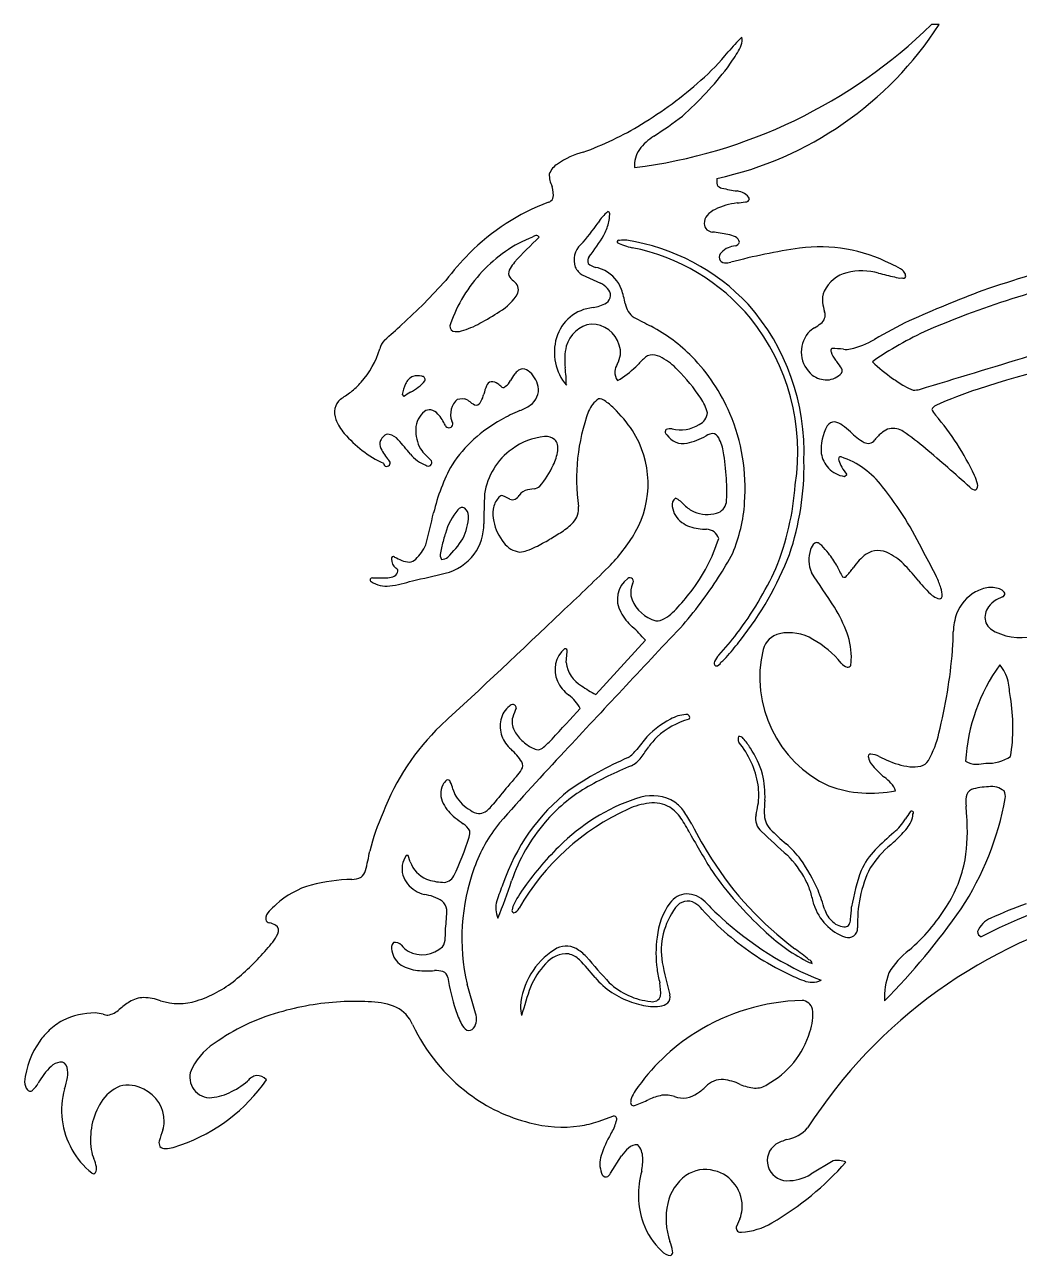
# Model space of a CAD drawing. Extents: x 0 to 20.4, y 0 to 8.2.
# Drawn here: x 0 to 6.67, y 0 to 8.25 of the extents above; entities that cross this region are included whole.
import ezdxf

# ---------------------------------------------------------------- set-up
doc = ezdxf.new("R2010")
doc.units = 0
doc.layers.add('WHITE', color=7, linetype='CONTINUOUS')

msp = doc.modelspace()

# ---------------------------------------------------------------- linework, layer by layer
at = {"layer": 'WHITE', "linetype": 'CONTINUOUS'}
for p, q in [((6.131048, 8.249087), (6.078971, 8.249087)), ((3.921968, 6.960243), (3.923827, 6.981676)), ((3.738563, 6.57136), (3.861022, 6.51605)), ((2.530194, 5.769543), (2.542052, 5.757111)), ((2.902285, 5.738984), (2.932275, 5.742626)), ((2.932275, 5.742626), (2.951458, 5.741194)), ((5.495626, 5.221178), (5.512341, 5.233596)), ((3.415529, 5.138049), (3.372266, 5.130646)), ((3.217779, 5.085915), (3.199834, 5.093148)), ((3.25245, 5.068561), (3.217779, 5.085915)), ((6.554626, 4.413396), (6.512177, 4.393588)), ((3.630483, 3.973848), (3.636473, 4.046599)), ((4.16182, 4.123811), (3.828634, 3.759388)), ((4.153643, 3.452954), (4.105097, 3.391459)), ((5.728801, 3.343756), (5.780371, 3.319751)), ((2.570402, 2.680857), (2.557131, 2.67915)), ((2.584865, 2.638196), (2.570402, 2.680857)), ((3.022431, 1.622324), (2.96632, 1.818525)), ((3.84533, 0.896634), (3.949639, 0.935091)), ((0.99654, 0.724042), (1.048285, 0.7407)), ((3.928718, 0.550994), (4.001886, 0.667654)), ((5.420547, 0.633297), (5.271694, 0.544361)), ((4.79541, 0.244683), (4.770981, 0.189023))]:
    msp.add_line(p, q, dxfattribs=at)
for centre, radius, start, end in [((3.660352, 10.726227), 3.462072, -82.877198, -45.684853), ((4.134945, 9.54111), 2.377762, -77.6958, -32.91388), ((6.487939, 6.516603), 2.353918, 135.52463, 138.845244), ((4.575956, 8.191478), 0.241815, -32.715447, -19.376894), ((4.704805, 8.146359), 0.105294, -19.478276, 10.619832), ((3.64473, 8.914045), 1.366172, -49.47117, -38.386366), ((3.192002, 9.063959), 1.877824, -36.007013, -32.291127), ((2.875487, 9.362276), 2.309905, -48.341657, -37.377534), ((2.753715, 9.86362), 2.667612, -58.823239, -48.178518), ((2.687869, 9.901543), 2.845892, -57.47811, -52.740371), ((3.043665, 9.357832), 2.084817, -70.362035, -58.445007), ((4.44346, 7.164417), 0.405952, 123.757144, 142.52463), ((3.887037, 6.862936), 0.550175, 105.03449, 124.794941), ((4.261833, 7.310076), 0.173264, 144.208597, 186.363062), ((3.642054, 7.201266), 0.132789, 121.291319, 159.563426), ((3.678854, 7.240358), 0.161396, 177.416747, 207.930283), ((4.801635, 7.19871), 0.161138, 173.137033, 188.158581), ((3.384735, 7.112967), 0.160131, -10.850712, 18.87154), ((4.680252, 7.196643), 0.043431, -151.382988, -97.067307), ((4.885102, 7.979188), 0.851981, -104.282992, -97.299385), ((4.745046, 6.961482), 0.175535, 62.822331, 79.559878), ((4.79432, 7.054995), 0.06985, 22.131997, 63.742473), ((4.042673, 5.654141), 1.501495, 110.738337, 135.038659), ((3.494855, 7.110681), 0.054763, -72.861482, -30.578146), ((4.835066, 6.573657), 0.483567, 96.911262, 115.310038), ((4.720111, 7.7319), 0.68056, -85.215336, -80.542129), ((4.834638, 7.085124), 0.024681, -96.270488, -8.888429), ((4.102811, 6.760997), 0.304493, 129.456609, 148.22592), ((3.905817, 6.978064), 0.018369, 11.341529, 79.045344), ((3.677466, 6.97909), 0.245227, -14.55117, -4.407826), ((4.637913, 6.917314), 0.081645, 139.528521, 181.367858), ((4.703999, 6.858342), 0.170207, 116.39467, 138.86626), ((2.900944, 7.54708), 1.131733, -43.048202, -33.566802), ((3.502266, 7.032989), 0.428426, -27.253661, -15.641456), ((4.609118, 6.913301), 0.052867, 177.762503, 227.917478), ((4.625693, 6.948571), 0.090863, -124.915402, -99.178331), ((3.964121, 2.196725), 4.706838, 80.826846, 82.098163), ((3.635112, 6.165662), 0.696637, 109.227479, 126.20298), ((5.553491, 4.584468), 3.072812, 133.208078, 137.59287), ((3.427937, 6.8088), 0.026627, 35.216691, 146.645992), ((3.822036, 6.672275), 0.138936, 132.601032, 200.252101), ((2.567268, 7.641328), 1.542325, -37.888193, -31.441916), ((3.983522, 6.792627), 0.011521, 60.633064, 203.704221), ((4.171638, 7.200924), 0.458234, -115.692843, -102.517303), ((4.018041, 6.625303), 0.179699, 83.52869, 99.244695), ((3.816893, 5.401614), 1.419614, 43.264903, 81.0276), ((4.680399, 6.660336), 0.186177, 62.786303, 79.452539), ((4.862068, 6.317896), 0.45997, 102.395467, 108.496774), ((4.759953, 6.799896), 0.032926, -84.11019, -15.920057), ((4.749337, 6.786623), 0.042491, 5.729062, 67.585005), ((4.399027, 5.325348), 1.986073, 135.591459, 142.478962), ((3.779594, 5.923644), 0.977623, 124.657873, 136.762071), ((3.819572, 6.666341), 0.044771, 141.597373, 204.606488), ((3.813873, 5.416392), 1.361937, 39.270664, 79.06085), ((4.702072, 6.688831), 0.045065, 132.38101, 192.611491), ((4.774848, 6.625653), 0.141232, 114.561751, 136.918263), ((5.714609, 3.032553), 3.753566, 97.960865, 105.126281), ((5.335129, 5.727146), 1.032388, 62.751022, 97.814864), ((3.297686, 6.582342), 0.053038, 142.733211, 196.634955), ((3.486049, 6.486804), 0.263552, 139.8456, 151.029282), ((3.799255, 6.672425), 0.117889, -155.843929, -120.985845), ((3.85708, 6.736041), 0.11799, -131.519993, -104.047227), ((3.781316, 6.385766), 0.240477, 63.258054, 78.698804), ((3.785883, 6.39449), 0.230631, 20.374371, 63.296054), ((4.695147, 6.6908), 0.038889, -162.323278, -95.812975), ((4.699324, 6.807677), 0.155777, -92.986362, -76.713086), ((5.534869, 6.023891), 0.678405, 60.213295, 66.275662), ((5.822937, 6.532054), 0.094307, 38.340251, 58.735111), ((10.297622, -4.989461), 12.093927, 105.511433, 108.686948), ((-0.110038, 9.162595), 3.938514, -47.926129, -41.848346), ((3.795844, 5.911315), 0.997908, 136.885507, 160.598343), ((3.349343, 6.623034), 0.116718, -151.398308, -127.81138), ((3.240227, 6.471432), 0.07027, -18.957555, 57.689668), ((5.565242, 6.367367), 0.22535, 103.69009, 154.955971), ((5.613685, 6.161955), 0.436393, 75.190643, 103.486828), ((8.440474, 17.429346), 11.180219, -104.055493, -103.493013), ((5.866501, 6.640788), 0.090014, -112.654812, -81.429437), ((5.889877, 6.566792), 0.018017, -123.565703, -20.583876), ((5.858123, 6.56122), 0.048627, -0.898445, 37.104003), ((8.53033, 0.427498), 6.281491, 101.511766, 113.215105), ((3.024343, 6.610394), 0.325413, -60.646045, -29.81395), ((3.806157, 6.39714), 0.130957, 39.482942, 65.231386), ((3.866542, 6.434726), 0.061176, -55.768158, 48.308769), ((2.833268, 6.124304), 1.220233, 12.05669, 16.691853), ((5.488031, 6.403963), 0.139907, 155.148777, 187.087622), ((9.577909, -1.870475), 8.914427, 110.728323, 114.150483), ((3.837788, 6.069847), 0.283937, 95.525383, 163.618845), ((3.766346, 6.623573), 0.274672, -80.760325, -60.654352), ((4.164487, 6.401641), 0.139718, -170.751375, -124.479247), ((3.73227, 5.384133), 1.493903, -2.369509, 41.528442), ((5.71234, 6.43325), 0.366118, -172.695417, -162.629089), ((2.444401, 7.411201), 1.31256, -62.409473, -55.7106), ((8.6576, 15.037407), 9.873401, -117.586257, -116.837888), ((3.755133, 5.383383), 1.428353, -8.788542, 38.804258), ((5.299203, 6.301616), 0.067516, -54.982401, 19.311076), ((-1.756393, 10.891824), 6.325609, -48.771823, -47.352556), ((2.88889, 6.228098), 0.037309, 156.77817, 241.395885), ((2.897252, 6.291623), 0.099788, -105.236052, -71.69085), ((2.814998, 6.647853), 0.465055, -75.860937, -59.316648), ((3.827016, 6.041859), 0.202435, 97.951044, 165.311951), ((3.797941, 6.045863), 0.196488, 16.299571, 89.68718), ((3.659591, 5.217741), 1.145308, 44.634412, 61.841347), ((5.40608, 6.03727), 0.211264, 121.632256, 137.050852), ((4.972806, 6.734515), 0.609638, -58.064887, -53.205677), ((6.97832, 4.147259), 2.251489, 114.231169, 125.116009), ((7.094356, 3.808807), 2.716729, 115.361414, 120.915926), ((2.488083, 6.055944), 0.108893, 133.912346, 169.879033), ((3.897598, 6.053537), 0.345921, 163.820925, 219.778564), ((5.406214, 6.055167), 0.199606, 140.840095, 230.967721), ((5.434762, 6.573439), 0.507787, -78.403962, -58.701504), ((1.819492, 6.242953), 0.585954, -41.784231, -16.648286), ((4.046238, 5.999792), 0.42542, 167.318132, 186.769488), ((3.844817, 6.051876), 0.14999, -31.517072, 19.121714), ((4.211394, 5.955921), 0.08094, 90.796844, 140.398039), ((4.198153, 5.895488), 0.141883, 57.754177, 85.101558), ((3.584562, 5.153582), 1.243795, 23.184293, 44.309277), ((5.420313, 6.064243), 0.016768, 123.647791, 212.770745), ((5.618095, 6.133705), 0.225969, -159.661751, -144.102035), ((5.402629, 5.328416), 0.749833, 83.332228, 89.358659), ((5.505641, 6.201129), 0.128942, -97.104452, -76.001171), ((-22.711584, 101.446309), 99.858377, -73.290317, -72.849117), ((9.270987, -3.042288), 9.304445, 101.47361, 108.026278), ((3.349687, 5.877948), 0.06615, 109.23219, 129.873024), ((3.340322, 5.887711), 0.054141, 50.305231, 103.267121), ((2.707888, 5.828533), 0.923869, 0.227975, 7.532746), ((4.092964, 5.905443), 0.138185, 150.509916, 171.451135), ((3.688288, 6.372274), 0.583624, -60.56894, -45.432495), ((5.582983, 4.518016), 2.067566, 133.911471, 135.914489), ((4.084386, 5.661444), 0.401554, 43.091467, 61.846226), ((5.002949, 5.626787), 0.571752, 35.108663, 40.909721), ((5.443897, 5.930392), 0.036792, -27.075992, 43.287274), ((6.544367, 6.907906), 1.259407, -133.14115, -125.161974), ((2.640376, 5.806066), 0.093197, 113.566922, 158.344419), ((2.445058, 6.065661), 0.313934, -63.193345, -40.526952), ((2.633521, 5.791534), 0.104478, 73.778589, 106.920007), ((2.663738, 5.870191), 0.021687, -23.14904, 92.725174), ((3.167602, 5.907607), 0.100445, -55.606961, -25.688255), ((3.508666, 5.735635), 0.281547, 142.232011, 152.86004), ((3.431534, 5.780089), 0.193726, 129.896274, 138.651047), ((3.277533, 5.792141), 0.168263, 10.486046, 54.64303), ((4.061835, 5.92405), 0.105539, 178.949628, 214.700337), ((3.558292, 5.111959), 1.161884, 33.004462, 45.156154), ((5.379028, 6.034145), 0.166341, -126.317357, -89.241335), ((5.373237, 6.006726), 0.139138, -86.706521, -41.988215), ((6.451596, 6.759419), 1.084632, -125.672764, -120.782605), ((1.508877, 6.693462), 1.131837, -57.51014, -53.2428), ((1.859455, 6.205399), 0.531134, -52.035204, -41.636005), ((2.970844, 5.662498), 0.453466, 156.893324, 166.345897), ((3.399223, 4.458525), 1.555978, 121.482328, 123.42803), ((3.460394, 5.680175), 0.392919, 158.025653, 166.352804), ((3.138509, 5.81198), 0.045134, 103.37224, 160.289633), ((3.128766, 5.782039), 0.073854, 53.911012, 90.539415), ((3.087076, 5.716132), 0.151757, 42.872535, 55.849007), ((3.20753, 5.840528), 0.023074, -113.594953, -43.237541), ((3.323072, 5.801325), 0.121815, -56.627832, 10.136714), ((6.052856, 6.081505), 0.29819, -121.624344, -108.764772), ((5.960789, 5.942512), 0.1434, -91.540918, -74.157562), ((7.046001, 3.699971), 2.204798, 107.263318, 115.162329), ((2.198601, 5.649704), 0.120903, 132.549225, 202.632273), ((2.98987, 5.637378), 0.134145, 130.761541, 200.048561), ((2.901259, 5.614732), 0.136061, 50.683561, 68.349418), ((3.060455, 5.803938), 0.111236, -131.007118, -107.043511), ((3.013205, 5.746864), 0.051407, -73.445612, -26.246249), ((2.908892, 5.811721), 0.174065, -30.212546, -12.893129), ((3.21315, 5.9462), 0.30351, -69.59537, -54.342003), ((3.96158, 5.580169), 0.197044, 125.416093, 156.8426), ((3.854909, 5.690561), 0.050752, 49.39428, 98.518761), ((3.634574, 5.360573), 0.447215, 45.173319, 55.490425), ((4.303316, 5.580167), 0.282359, 13.844423, 35.676929), ((6.123064, 5.651843), 0.046052, 108.364183, 156.248946), ((2.7732, 5.536621), 0.15108, 127.903064, 178.841832), ((2.714005, 5.614102), 0.053586, 79.258047, 128.855592), ((2.699429, 5.572569), 0.097331, 43.007849, 75.381996), ((2.557289, 5.44427), 0.288802, 24.195345, 42.386173), ((3.758123, 4.622885), 1.127859, 112.915342, 119.941686), ((5.022919, 5.20451), 1.32256, 159.962843, 188.021888), ((3.290015, 5.000782), 0.94534, 33.876328, 45.734807), ((4.483696, 5.654225), 0.094, -65.322237, -3.961158), ((3.542193, 5.14037), 1.287952, -4.222962, 22.98254), ((6.225493, 5.736827), 0.159114, -155.320824, -138.413692), ((4.762484, 4.47498), 1.772911, 25.127743, 40.705251), ((2.339595, 5.690017), 0.267097, -161.027233, -137.281013), ((2.871765, 5.529357), 0.249828, 177.633049, 209.346186), ((2.844692, 5.573406), 0.02628, -155.804585, 43.185216), ((3.635226, 4.787382), 0.924299, 118.429556, 146.41233), ((3.523932, 5.171858), 0.655878, -29.744536, 32.85867), ((4.318158, 5.519648), 0.023396, 140.519543, 239.078577), ((4.330088, 5.458629), 0.081604, 82.490127, 111.560332), ((4.39738, 5.768672), 0.236032, -103.881252, -57.861128), ((5.657432, 5.40295), 0.318038, 150.483559, 185.133664), ((5.427849, 5.53035), 0.05553, 85.292733, 148.16747), ((5.406694, 5.460537), 0.127769, 53.018098, 78.390672), ((5.120841, 5.068805), 0.612697, 47.293647, 53.701205), ((5.832821, 5.411687), 0.133533, 105.03741, 127.973041), ((5.820522, 5.41498), 0.127639, 56.697782, 100.082919), ((2.749096, 6.030008), 0.799095, -139.2904, -115.480727), ((2.448331, 5.437238), 0.066898, 159.314891, 206.138041), ((2.466541, 5.426812), 0.08768, 132.597602, 157.143858), ((2.437868, 5.458097), 0.045243, 82.675049, 132.683942), ((2.415966, 5.38786), 0.11839, 41.109081, 76.483695), ((-0.823723, 2.554741), 4.422126, 39.549259, 41.16818), ((3.528529, 5.049359), 0.440728, 95.586644, 126.273989), ((3.492052, 5.386216), 0.101981, 51.687506, 93.61401), ((3.511838, 5.420845), 0.062826, 12.715309, 46.259206), ((4.411868, 5.565168), 0.124424, -148.186838, -76.396687), ((4.326586, 5.940296), 0.509115, -76.997645, -61.673854), ((4.614736, 5.430794), 0.077028, 83.133716, 127.208505), ((4.594071, 5.445528), 0.068588, 17.689962, 64.179468), ((4.380953, 5.332839), 0.308824, 6.187272, 25.618986), ((5.857466, 5.844184), 0.45695, -134.638574, -120.207602), ((5.654476, 5.496512), 0.05436, -119.680825, -34.903539), ((5.944485, 5.271309), 0.312903, 128.275449, 141.660992), ((4.932353, 4.124708), 1.694024, 49.219179, 55.551508), ((2.701409, 5.56435), 0.350102, -153.432668, -137.886569), ((2.778346, 5.528001), 0.248548, -140.674962, -110.894424), ((2.83558, 5.51829), 0.213016, -148.478124, -133.125191), ((1.891487, 4.511496), 1.167182, 44.192995, 46.834638), ((3.531335, 5.037009), 0.452374, 125.635039, 171.596295), ((3.230432, 5.449606), 0.348782, -26.009554, -9.287738), ((3.455505, 5.409647), 0.120251, -7.805741, 12.012071), ((3.267139, 5.138671), 1.43893, 1.797783, 9.094929), ((5.521071, 5.404318), 0.18285, -170.612165, -135.94113), ((1.202171, -0.448881), 7.595384, 47.468352, 50.447152), ((2.428138, 5.311059), 0.022947, -173.948524, 53.780325), ((2.705789, 5.314724), 0.024839, -130.364076, 24.722207), ((3.97975, 4.686224), 1.271716, 151.208341, 166.795836), ((2.994783, 5.548979), 0.604304, -40.602499, -24.679358), ((3.382295, 5.290843), 1.84287, -18.754616, 0.980212), ((5.470998, 5.336896), 0.015254, 75.532597, 214.987982), ((5.621438, 5.369847), 0.168189, -165.645359, -148.719589), ((5.284966, 4.796315), 0.586904, 37.289836, 71.127379), ((6.158044, 5.727565), 0.812981, -146.809435, -142.583664), ((5.517112, 5.3901), 0.170282, -138.453499, -97.248672), ((6.125387, 5.112433), 0.268308, 12.444564, 25.472334), ((3.383351, 5.052617), 0.078812, 98.085456, 148.436278), ((3.403605, 5.213665), 0.07655, -81.038735, -49.22721), ((4.032777, 5.118626), 0.675735, -6.099015, 5.535854), ((3.269383, 5.308212), 1.902719, -21.712818, -4.312112), ((3.852821, 3.656405), 2.417222, 25.820775, 38.219741), ((6.380254, 5.192225), 0.061985, -134.729912, -93.215175), ((6.357088, 5.156941), 0.033097, -53.494245, 23.714413), ((6.413041, 4.922684), 3.334109, 176.897703, 180.329744), ((3.281572, 4.982096), 0.141077, 139.027094, 171.714217), ((3.207184, 5.057506), 0.036392, 101.652821, 151.983648), ((3.269808, 5.106055), 0.041317, -114.84197, -63.799062), ((3.260734, 5.128239), 0.065249, -65.250765, -31.784066), ((4.392295, 5.031516), 0.052232, 122.344769, 194.330088), ((4.226805, 4.83913), 0.273601, 43.687673, 59.819754), ((4.610715, 5.065033), 0.095719, -72.701488, -10.962064), ((3.796229, 5.109782), 1.032421, -22.959222, -3.568184), ((-5.064702, 6.781826), 8.012344, -14.604674, -13.020032), ((3.215087, 4.732742), 0.407678, 139.51979, 164.873755), ((2.933735, 4.977828), 0.034772, 60.341684, 145.74445), ((2.648097, 4.958102), 0.327551, -28.129596, -0.220892), ((2.908241, 4.955881), 0.067411, 0.81444, 50.6969), ((3.373918, 4.969007), 0.234346, 171.801176, 192.173389), ((3.583211, 5.004134), 0.131047, -44.363016, 6.92967), ((4.496105, 5.040191), 0.15592, -172.036067, -125.314031), ((4.575513, 5.175968), 0.211236, -135.577002, -114.602888), ((4.579054, 5.210344), 0.244217, -111.999675, -75.748001), ((2.737708, 4.900889), 0.341289, -36.047872, 0.437654), ((3.476836, 4.988875), 0.339147, -168.211994, -141.176198), ((3.389086, 5.183638), 0.395411, -57.419537, -43.290556), ((4.537507, 5.093806), 0.22362, -126.029239, -95.488014), ((4.5797, 5.28078), 0.414475, -98.82388, -91.099956), ((3.838678, 4.49652), 1.073293, 161.384951, 166.203277), ((2.425596, 5.116961), 0.599701, -46.746829, -31.4939), ((2.915885, 5.783903), 1.154366, -63.783383, -58.531226), ((2.525506, 6.514643), 1.982017, -59.933599, -57.102722), ((3.116814, 5.410941), 1.127988, -45.037962, -30.028882), ((3.57087, 5.143959), 1.134032, -37.860509, -17.355536), ((4.569162, 4.777816), 0.088603, 18.327238, 88.330447), ((2.426657, 4.8755), 0.285803, -46.843992, -23.501986), ((2.836799, 4.693433), 0.050562, 163.166512, 214.361301), ((3.198224, 4.657636), 0.412912, 166.721323, 172.983515), ((3.338011, 4.868808), 0.155853, -143.56952, -97.194205), ((3.312132, 4.876111), 0.162055, -87.750463, -69.851633), ((3.193598, 5.220223), 0.525988, -70.6414, -63.797549), ((2.882251, 5.689515), 2.107606, -32.849248, -27.784524), ((5.471476, 4.660978), 0.214366, 161.100141, 203.243263), ((5.355894, 4.704601), 0.090966, 130.792505, 163.514704), ((5.309044, 4.753568), 0.023544, 64.623658, 122.297424), ((5.281547, 4.695999), 0.087343, 44.658037, 64.510837), ((4.891056, 4.317924), 0.630868, 37.902612, 44.155272), ((5.095337, 4.448005), 0.390438, 26.643183, 41.258149), ((5.721359, 4.579847), 0.144069, 58.883437, 123.913441), ((5.622193, 4.357258), 0.387053, 43.247878, 63.348414), ((1.552056, 2.260062), 5.102835, 26.624997, 28.683118), ((2.47125, 4.671098), 0.012723, 45.300233, 198.365933), ((2.539683, 4.668598), 0.080522, -178.926344, -129.511727), ((2.938969, 5.611695), 1.038394, -116.21924, -113.324821), ((2.583394, 4.792386), 0.145271, -112.490359, -91.461558), ((2.571181, 4.720695), 0.074023, -83.400265, -46.491616), ((2.799332, 4.717198), 0.052476, -94.667997, -44.86563), ((2.741159, 4.901731), 0.339005, -76.592785, -36.50612), ((3.05441, 5.502063), 2.223269, -38.313831, -21.192896), ((6.114919, 4.931861), 0.738274, -155.276853, -148.695705), ((5.872264, 4.395744), 0.381713, 127.294922, 145.6256), ((4.492072, 3.297899), 1.936056, 39.10989, 43.168685), ((2.33111, 4.527235), 0.01436, 88.00085, 234.125993), ((2.394255, 6.336254), 1.79576, -91.999135, -89.076842), ((2.412887, 4.729605), 0.189159, -86.878515, -73.033167), ((2.454636, 4.597513), 0.050652, -74.600009, -23.952743), ((2.480851, 4.585867), 0.021966, -23.952199, 69.754602), ((0.371586, 14.793753), 10.510877, -77.760506, -76.53104), ((-5.894527, 14.534607), 13.951605, -47.114208, -45.329253), ((4.058086, 4.517353), 0.024045, -43.478021, 129.230937), ((2.370988, 6.003833), 2.707646, -41.581889, -32.568531), ((2.867947, 5.60724), 2.3898, -37.042562, -24.814289), ((-9.926801, -5.694964), 18.346127, 33.175652, 34.04643), ((5.495175, 4.564104), 0.019313, -124.908713, -24.208066), ((4.992702, 5.02113), 0.697614, -41.795916, -35.982167), ((5.606049, 4.301455), 0.563942, 17.798175, 25.799201), ((2.424645, 4.676139), 0.190176, -122.417358, -83.081222), ((2.347317, 5.284732), 0.803659, -82.835084, -71.683794), ((4.148474, 4.396508), 0.174935, 127.12994, 209.334648), ((4.231919, 4.438526), 0.168331, 158.284489, 186.17222), ((6.553197, 4.957682), 0.710361, -141.881421, -131.265358), ((6.006988, 4.427722), 0.143616, -4.369378, 18.727478), ((6.491284, 4.2416), 0.235837, 97.156091, 119.675968), ((6.48049, 4.324743), 0.151997, 64.667306, 97.023194), ((6.527698, 4.416393), 0.049084, 26.394222, 68.702264), ((4.287426, 4.477536), 0.230063, -165.627208, -111.20425), ((3.403457, 5.251564), 1.332367, -43.641954, -37.09532), ((6.16685, 4.526567), 0.131633, -128.625815, -109.624806), ((6.132285, 4.417688), 0.017925, -122.55533, -2.90221), ((6.507684, 4.202762), 0.277745, 118.648694, 159.336261), ((6.608295, 4.242879), 0.178751, 122.528596, 144.527438), ((6.546738, 4.437068), 0.024953, -71.571272, 2.629115), ((-36.380147, 46.061682), 57.805246, -47.343098, -46.240186), ((4.29583, 4.471437), 0.340174, -151.822558, -130.685804), ((4.154046, 4.514986), 0.281243, -67.716605, -40.580929), ((4.634348, 3.84865), 0.936365, 20.151782, 31.951501), ((6.62691, 4.168903), 0.401383, 160.819843, 178.637198), ((6.551977, 4.276031), 0.113789, 141.664569, 192.76161), ((2.799954, 2.878885), 1.845134, 42.431449, 46.328241), ((4.24375, 4.33574), 0.082746, -118.54158, -78.186802), ((6.525364, 4.271912), 0.086944, -166.011627, -133.126216), ((6.579832, 4.329648), 0.166317, -133.224283, -115.925128), ((112.508472, -97.782669), 148.62734, 136.669213, 137.10707), ((2.97041, 5.570551), 2.286144, -42.574232, -37.855602), ((5.092424, 4.023277), 0.146868, 102.03551, 165.294564), ((5.124316, 3.86552), 0.307812, 58.735438, 101.718293), ((4.958505, 3.542968), 0.67007, 39.592132, 60.930905), ((5.088415, 4.011445), 0.454025, -2.859724, 20.606168), ((4.227304, 4.198604), 1.998438, -4.186954, -0.577855), ((6.674111, 4.513384), 0.372808, -116.610995, -70.470295), ((3.742586, 3.92463), 0.187144, 130.908027, 204.181979), ((3.624021, 4.052758), 0.013892, -26.317103, 106.67218), ((2.817027, 5.652479), 2.502949, -40.69659, -37.646544), ((5.732784, 3.874568), 0.80422, 166.628183, 244.870537), ((2.733704, 4.342912), 3.498762, -13.942271, -4.758052), ((3.834585, 3.996457), 0.205351, -173.678943, -119.397031), ((4.644896, 3.97003), 0.022509, 154.551002, 237.667721), ((4.785292, 3.904721), 0.177351, 137.790662, 154.98949), ((4.634205, 3.986377), 0.035391, -92.181088, -18.730619), ((4.432357, 4.265486), 0.37386, -50.982916, -40.957183), ((5.53373, 4.012654), 0.07269, -144.084357, -105.382658), ((5.29745, 3.993142), 0.244463, -9.196463, -1.019276), ((5.519146, 3.964102), 0.022039, -102.307313, -27.071463), ((7.523582, 3.244437), 1.217361, 144.117842, 176.808837), ((6.342881, 3.787291), 0.25866, 13.757123, 41.285243), ((3.800249, 3.958916), 0.253907, -154.090015, -127.052812), ((4.198149, 4.468423), 0.799545, -125.505663, -117.526378), ((2.165473, 3.197546), 4.476277, 6.943478, 8.365688), ((3.481967, 3.534584), 0.27653, 28.451333, 53.292583), ((5.384868, 3.537242), 1.240517, -8.987491, 9.345374), ((3.331917, 3.565726), 0.140703, 125.528976, 170.077503), ((3.271342, 3.667903), 0.024516, -1.870213, 149.804975), ((3.996328, 3.347888), 0.769788, 155.500922, 160.219665), ((-84.582817, 84.608734), 119.791324, -42.641833, -42.50815), ((3.918262, 2.382763), 1.624248, 134.043727, 158.886953), ((3.396856, 3.544277), 0.208603, 167.346818, 197.741424), ((3.372751, 3.578298), 0.10519, 163.373572, 189.276458), ((3.43735, 3.591514), 0.171095, -169.842809, -140.968566), ((4.569244, 3.112039), 0.537539, 116.450335, 140.63811), ((4.583369, 3.107953), 0.502362, 104.9025, 133.119795), ((4.449073, 3.389778), 0.235897, 93.750973, 120.368536), ((4.438575, 3.605846), 0.019944, -38.54359, 104.324516), ((3.418896, 3.571465), 0.238652, -157.649116, -131.20582), ((3.545887, 3.672966), 0.306743, -141.917276, -125.340689), ((4.579794, 3.132575), 0.482156, 134.809872, 145.189661), ((4.825573, 3.459591), 0.042923, 155.055261, 208.593985), ((4.793833, 3.452168), 0.026516, 27.375254, 105.708823), ((5.431003, 3.659953), 0.716489, -28.62418, -12.907441), ((2.971893, 3.077514), 0.427581, 32.488511, 47.332922), ((3.477774, 3.561783), 0.176865, -128.176663, -101.422583), ((3.431249, 3.457697), 0.070224, -80.576289, -46.843156), ((3.058868, 3.904564), 0.651801, -49.834124, -42.943529), ((3.872543, 3.581854), 0.300552, -54.760687, -39.307635), ((2.184409, 4.802985), 2.438142, -36.942619, -34.905517), ((4.32281, 3.056347), 0.602291, 9.405028, 39.45029), ((4.485653, 3.165404), 0.446561, 31.643755, 42.025604), ((4.267267, 3.012197), 0.713033, 17.465717, 32.917968), ((18.829936, -10.945775), 20.892569, 136.71923, 138.499059), ((3.289233, 3.282297), 0.049961, -31.538505, 29.871376), ((4.958254, 1.224074), 2.300893, 113.359291, 124.623958), ((3.982765, 3.44556), 0.185039, -62.462387, -35.683318), ((5.670795, 3.344163), 0.016411, 82.166009, 210.002676), ((5.787449, 3.369569), 0.135114, -165.595227, -145.811331), ((5.642095, 3.155255), 0.207486, 65.298665, 81.424998), ((6.004535, 3.802895), 0.532614, -114.889854, -97.577924), ((5.984246, 3.367763), 0.091288, -75.45102, -34.004086), ((6.379041, 3.429114), 0.136745, -121.246263, -88.976546), ((6.450851, 3.598927), 0.301075, -91.302185, -58.05428), ((3.084789, 3.40509), 0.288445, -42.70022, -31.08487), ((4.925113, 1.128948), 2.31679, 111.704605, 120.218432), ((4.319529, 3.082685), 0.644091, -2.740568, 12.87489), ((6.043703, 3.57543), 0.463509, -142.559511, -127.06562), ((5.958859, 3.47089), 0.197491, -97.144452, -75.837857), ((6.368804, 3.79113), 0.498901, -88.543678, -81.330119), ((2.91815, 3.092683), 0.12889, 152.062179, 209.720012), ((2.89227, 3.111474), 0.097326, 131.026323, 154.698096), ((2.83644, 3.169503), 0.017375, 15.335715, 117.62127), ((2.657178, 3.073067), 0.220523, 13.804813, 27.267363), ((9.966471, -2.460923), 8.756038, 140.207923, 141.203629), ((5.926704, 0.849535), 3.533536, 138.097125, 139.530102), ((4.463993, 3.087586), 0.457966, -8.852606, 8.435634), ((5.672983, 3.933787), 0.836206, -109.6885, -78.51945), ((5.441061, 2.819803), 0.503314, 43.211089, 50.037463), ((5.702607, 3.063205), 0.146044, 20.483534, 43.869127), ((6.461334, 2.777965), 0.362176, 89.825278, 108.424884), ((6.48297, 3.008713), 0.133021, 51.473292, 98.879039), ((3.054812, 3.170425), 0.188857, -166.297036, -150.826055), ((3.150257, 3.249747), 0.311691, -146.643387, -121.242195), ((4.483588, 2.05835), 1.347254, 128.174045, 161.370886), ((4.321772, 2.191515), 1.095033, 120.921311, 139.475668), ((4.518592, 1.810543), 1.31937, 107.104667, 133.4065), ((4.205308, 2.784579), 0.296556, 58.894748, 104.602764), ((4.647783, 3.402103), 1.955119, -33.49715, -9.984785), ((6.484261, 3.038652), 0.174624, 168.483159, 189.072468), ((6.377419, 3.064291), 0.064924, 118.074834, 171.830719), ((6.507948, 3.078687), 0.067172, -13.40749, 30.498485), ((3.06805, 3.165338), 0.295305, -152.456838, -128.201053), ((3.064819, 3.092494), 0.133201, -124.906215, -99.248285), ((3.043547, 3.045773), 0.084749, -90.09136, -59.224663), ((3.032352, 3.071763), 0.112867, -61.093033, -44.926088), ((2.795991, 3.307843), 0.446933, -44.955862, -39.22599), ((4.718182, 1.518288), 1.61933, 114.510173, 150.059477), ((4.253595, 2.524885), 0.51073, 97.527852, 113.934617), ((4.21555, 2.816757), 0.21639, 59.636178, 97.665672), ((4.177253, 2.777771), 0.269717, 34.612121, 56.80187), ((4.198072, 2.821645), 0.269751, 35.26806, 53.503592), ((3.698755, 2.468359), 0.881412, 28.517283, 35.276954), ((3.973279, 3.181891), 0.957511, -13.784736, -9.909654), ((5.569971, 2.97759), 0.611617, 173.022535, 181.330042), ((6.533687, 2.529683), 0.742948, 143.47132, 147.839877), ((5.947136, 2.966501), 0.011766, -50.022879, 152.661759), ((3.532085, 2.810238), 2.786986, 2.80167, 4.133316), ((3.882993, 2.311157), 1.619093, 156.072388, 165.758585), ((3.820286, 4.149168), 1.533741, -127.555451, -125.046453), ((2.851367, 2.767828), 0.153537, 30.343658, 54.946109), ((3.982564, 2.25552), 1.026257, 141.21859, 160.546753), ((4.400034, 2.121547), 1.199989, 139.364302, 161.089395), ((3.614459, 2.388698), 0.953907, 27.497923, 34.644336), ((7.372008, 4.38724), 3.262997, -152.670322, -148.003693), ((5.012199, 2.926565), 0.112324, 165.999155, 230.083927), ((5.115622, 2.961592), 0.157114, 179.343043, 221.791419), ((5.615023, 3.094232), 0.335444, -50.663816, -30.269587), ((5.673258, 3.043205), 0.302061, -46.505249, -26.791217), ((5.833093, 2.959347), 0.121617, -25.466264, -0.877396), ((5.107627, 2.845436), 1.21233, -9.210734, 4.780159), ((2.900259, 2.831518), 0.084755, -19.136969, 9.421723), ((8.575955, 5.070865), 4.68631, -151.421807, -147.799545), ((8.816807, 6.90465), 5.616644, -133.647004, -131.246984), ((6.252019, 4.107557), 1.770742, -135.065627, -130.389631), ((6.945087, 1.506738), 1.73562, 130.077675, 135.715671), ((5.172394, 3.490021), 0.972538, -49.337351, -43.215631), ((1.335047, 3.308943), 1.721103, -26.386951, -17.069926), ((5.077822, 1.228609), 2.126438, 133.578708, 143.712783), ((4.682924, 2.264292), 0.649937, 36.921157, 49.548016), ((6.281323, 2.193153), 0.733805, 130.361566, 146.58882), ((0.761419, 2.979498), 1.575553, -14.695245, -9.868547), ((2.692039, 2.589109), 0.162196, 146.279874, 194.533463), ((6.527031, 3.879686), 2.277518, -147.569078, -126.745572), ((4.626336, 2.195558), 0.688342, 27.78721, 44.923361), ((4.121233, 1.909642), 1.313137, 24.179176, 34.569262), ((6.043307, 2.387358), 0.475184, 135.809859, 156.169446), ((5.463275, 2.804059), 0.854796, -32.977781, -10.288866), ((2.202786, 2.603593), 0.085999, -52.433465, -16.050439), ((2.767527, 2.70143), 0.193298, -160.905151, -112.096927), ((4.301615, 2.126146), 1.370271, 159.888907, 192.973279), ((6.549271, 3.921304), 2.361209, -145.196432, -132.443242), ((6.800188, 2.134907), 1.271742, 159.544826, 170.940735), ((6.412327, 2.231564), 0.828587, 153.813236, 182.553041), ((8.270818, -1.489362), 4.073349, 57.887368, 117.146813), ((2.05698, 1.960236), 0.53831, 104.526356, 133.47643), ((2.224026, 1.326805), 1.193394, 91.438957, 104.662006), ((2.195901, 2.640262), 0.120453, -90.876874, -60.498439), ((2.717659, 2.611508), 0.19322, -160.938823, -121.037219), ((2.816414, 2.845737), 0.345512, -110.606222, -92.489723), ((2.809804, 2.573147), 0.07308, -96.599596, -23.47885), ((4.218338, 2.061378), 1.09799, 157.095144, 163.387913), ((0.366172, 3.431251), 3.04138, -22.645109, -17.623221), ((4.111669, 1.922413), 0.937128, 142.94523, 152.351483), ((4.701872, 2.242822), 0.59952, 18.547519, 27.156469), ((2.741572, 2.63837), 0.228662, -122.701118, -106.11188), ((2.647829, 2.149871), 0.270519, 55.817888, 83.571948), ((4.445463, 2.276922), 0.146054, 93.409623, 144.92651), ((4.438846, 2.253529), 0.169201, 43.25544, 90.700775), ((0.717935, 1.211757), 4.713418, 13.997778, 15.023213), ((3.541232, 1.765885), 1.904112, 16.826619, 20.975317), ((2.189581, 1.757432), 0.77792, 130.284326, 134.980641), ((2.737579, 2.302393), 0.094615, 9.712465, 48.870478), ((1.770814, 2.330495), 1.060094, -7.576288, -0.656154), ((3.314961, 2.326497), 0.156581, 161.845969, 205.028663), ((3.284161, 2.312145), 0.016912, 163.158893, 251.42879), ((3.410626, 2.291327), 0.144951, 152.933208, 169.780303), ((3.258456, 2.357055), 0.064239, -71.560509, -28.404598), ((4.698081, 2.091197), 0.459573, 144.073821, 174.751205), ((4.751895, 2.041612), 0.483949, 143.284923, 189.377818), ((4.44474, 2.277341), 0.096948, 59.641397, 146.440431), ((4.401321, 2.208579), 0.178247, 38.211388, 58.769426), ((5.938335, 3.575728), 1.879168, -138.02121, -123.393306), ((6.59898, 4.345514), 2.837906, -135.868938, -132.853982), ((5.617457, 2.453918), 0.341668, -162.6199, -109.653406), ((5.535064, 2.372041), 0.179848, -162.206148, -130.655753), ((3.405443, 2.472192), 2.143253, -5.898209, -3.666048), ((2.426673, 5.007744), 4.694842, -44.690787, -34.8781), ((5.127044, 2.989318), 1.238001, -49.599551, -31.700102), ((7.857548, -0.792296), 3.349896, 109.964839, 114.329576), ((1.690294, 2.25364), 0.074039, 133.111426, 181.512505), ((1.646542, 2.259738), 0.031313, -165.098794, -98.757931), ((1.596918, 2.052374), 0.182029, 62.116252, 75.734032), ((6.143314, 3.867147), 2.177324, -132.625278, -111.665307), ((8.094477, -0.977041), 3.383889, 104.098607, 147.226513), ((5.502143, 2.324445), 0.12244, -133.480637, -89.360698), ((5.428576, 2.264695), 0.109518, -25.930208, -6.683795), ((6.53776, 2.112614), 0.159342, 112.243603, 158.956385), ((1.281749, 2.376341), 0.47074, -43.699671, -28.116983), ((1.658466, 2.176023), 0.044085, -29.233174, 57.659259), ((0.260184, 2.220019), 2.561636, -2.067663, -0.655211), ((5.827609, 3.083723), 1.256524, -133.934566, -117.77179), ((5.520457, 2.193714), 0.064113, -106.224217, 0.841188), ((5.502612, 2.229598), 0.0276, -88.137249, -27.612942), ((6.426903, 2.170183), 0.03786, -179.466383, -112.749252), ((2.516052, 2.060414), 0.056762, 140.985926, 200.057089), ((2.484607, 2.043874), 0.053784, 40.37121, 103.613024), ((2.708734, 2.244201), 0.246843, -137.900076, -123.920264), ((2.665966, 2.211978), 0.197017, -118.8219, -46.531931), ((2.721119, 2.126842), 0.099037, -35.74137, 0.436161), ((3.631101, 1.932289), 0.140499, 61.927091, 124.192858), ((4.993612, 2.023463), 0.761135, 171.707493, 187.918275), ((0.418436, 3.072843), 1.578824, -51.018881, -40.326608), ((2.600317, 2.061942), 0.139177, -171.323814, -122.902679), ((3.817351, 1.630479), 0.495054, 122.392344, 175.412473), ((3.634325, 1.83861), 0.182405, 85.734904, 140.759859), ((3.606171, 1.859069), 0.166745, 47.261038, 75.510605), ((3.523575, 1.765977), 0.338253, 44.318873, 59.112447), ((2.09443, 0.441077), 2.239045, 39.39548, 43.471823), ((7.916143, 5.503404), 5.43, -139.851495, -137.394952), ((5.848133, 3.45624), 1.729786, -123.077093, -115.132329), ((4.239987, 0.777428), 1.576748, 49.781327, 54.103194), ((5.253424, 1.956183), 0.025657, 1.500862, 79.491247), ((6.252935, 1.624252), 0.531964, 127.455417, 149.648928), ((2.670181, 2.209591), 0.301864, -118.809334, -96.843217), ((2.696184, 2.571083), 0.664104, -95.354363, -85.522932), ((2.741214, 1.578054), 0.331022, 79.111456, 88.821195), ((2.790252, 1.858882), 0.046247, 3.981358, 73.038094), ((3.854245, 1.604799), 0.502393, 135.967568, 157.30382), ((5.178345, 2.055012), 0.948471, -171.731396, -166.040293), ((9.720866, 3.124519), 5.56898, -167.958896, -165.667869), ((5.355069, 2.195771), 0.250712, -116.773928, -107.64535), ((0.927354, 2.434623), 0.762582, -72.786689, -50.577667), ((4.298497, 2.10508), 1.482164, -170.564295, -162.022905), ((4.240638, 2.215458), 0.54573, -139.651199, -108.275206), ((4.24073, 2.169002), 0.468784, -133.261203, -95.317689), ((3.934065, 1.762386), 0.330051, -4.169998, 11.148746), ((5.527817, 2.674522), 0.887028, -117.84704, -110.100618), ((5.27883, 1.974586), 0.144312, -112.771807, -65.148173), ((6.235095, 1.727399), 0.471288, 159.421546, 182.608073), ((13.927486, -1.613599), 11.075472, 162.055831, 163.087818), ((4.211314, 1.754882), 0.054485, -104.922188, -17.623525), ((4.271396, 1.731173), 0.055807, -43.833504, 15.365169), ((0.990512, 1.245401), 0.537533, 122.352717, 131.420743), ((0.803823, 1.532569), 0.195081, 91.582078, 121.166935), ((0.781227, 1.305671), 0.422257, 71.965507, 87.664129), ((1.034034, 2.085026), 0.397077, -107.905574, -72.562389), ((2.2142, -0.092359), 1.794471, 92.26179, 105.635211), ((2.214217, -0.083021), 1.785142, 86.393319, 92.274163), ((2.312083, 1.228718), 0.470088, 67.330287, 88.240744), ((2.380401, 1.449573), 0.240979, 23.758208, 62.072716), ((3.715073, 1.68392), 0.391435, -177.972942, -168.863899), ((4.263382, 2.25466), 0.590161, -109.178502, -96.491435), ((4.219113, 1.926633), 0.259324, -94.966706, -81.431717), ((4.251337, 1.761942), 0.091963, -86.001737, -49.013787), ((5.251319, 0.29471), 1.415148, 91.595613, 122.165043), ((5.205692, 1.630315), 0.07924, 15.245751, 85.496341), ((4.940577, 1.612503), 0.343746, -19.436381, 6.455678), ((0.408758, 1.262597), 0.346341, 116.170384, 134.570702), ((0.475406, 1.135663), 0.489672, 90.29285, 116.618818), ((0.455381, 1.367621), 0.258303, 74.101619, 86.1103), ((0.560327, 1.718166), 0.107693, -108.509524, -90.900295), ((0.527856, 1.767769), 0.160266, -78.927631, -48.099265), ((2.06861, 0.32606), 1.352575, 104.473015, 124.75247), ((3.6135, 1.888477), 0.763776, -161.618802, -153.592628), ((2.925786, 1.584051), 0.103947, -35.567319, 21.604375), ((0.535679, 1.121147), 0.536253, 133.624932, 144.004039), ((3.716394, 2.070756), 1.232427, -154.833083, -126.757483), ((3.028822, 1.601811), 0.112659, -151.923199, -125.241811), ((2.978221, 1.546573), 0.039495, -111.393591, -35.586852), ((5.225165, 0.334973), 1.367142, 122.135479, 145.868117), ((4.692471, 1.670393), 0.597631, -61.467853, -16.75399), ((0.553571, 1.112371), 0.555896, 144.356057, 174.756645), ((1.532442, 1.035515), 0.465441, 120.302189, 151.740895), ((0.520277, 0.915675), 0.490868, 134.366814, 151.019797), ((0.260745, 1.172159), 0.126187, 101.225397, 131.556276), ((0.241977, 1.253323), 0.043002, 8.497469, 97.747272), ((0.132238, 1.221455), 0.156992, -10.675596, 14.09115), ((1.245116, 1.193743), 0.137486, 153.12978, 266.401617), ((0.084383, 1.162789), 0.084384, 179.739753, 219.60858), ((-0.713112, 1.386528), 1.018306, -15.424146, -10.99161), ((0.663654, 1.839977), 1.164625, -70.715343, -34.695566), ((1.17118, 1.54236), 0.494413, -66.086125, -49.272712), ((1.579445, 1.099638), 0.109413, 102.978251, 141.544792), ((1.552971, 1.112023), 0.094252, 43.627417, 88.84376), ((4.677423, 1.025554), 0.153565, 87.0566, 136.516223), ((4.642448, 0.831111), 0.350437, 64.005068, 82.974799), ((0.037457, 1.125038), 0.024176, -138.416557, -40.02395), ((-0.112676, 1.279065), 0.23916, -45.157257, -31.668821), ((0.745064, 0.973274), 0.497374, 163.360436, 187.594257), ((0.738096, 0.88928), 0.263689, 112.193714, 148.426827), ((0.694254, 0.922568), 0.218113, 61.432988, 104.812876), ((0.694691, 0.896516), 0.241127, -0.233553, 64.485788), ((1.223369, 1.395339), 0.339065, -87.782734, -64.07686), ((3.651826, 1.969961), 1.113066, -127.199579, -103.881772), ((4.280756, 0.974262), 0.226706, 145.68179, 159.100406), ((4.342586, 0.705058), 0.37436, 100.837684, 114.902317), ((4.296332, 0.884671), 0.189611, 71.262312, 97.313047), ((4.412838, 1.21905), 0.164497, -109.753592, -53.39616), ((4.257202, 1.459324), 0.450558, -55.727657, -46.735311), ((4.931329, 1.470301), 0.351301, -112.650232, -96.109301), ((4.899597, 1.258511), 0.137632, -92.354976, -55.309083), ((0.908364, 0.778695), 0.46668, 147.804943, 188.639087), ((4.083923, 1.024665), 0.021566, 165.092538, 300.476837), ((4.143297, 1.024435), 0.080421, 157.558504, 175.879947), ((3.807873, 1.801657), 0.845758, -70.164166, -63.522317), ((0.792114, 0.976081), 0.544392, -172.767334, -128.860015), ((3.947152, 0.911859), 0.023365, -36.014054, 83.890981), ((1.736365, 0.547512), 0.861549, 160.090038, 165.309974), ((0.777341, 0.894967), 0.158477, -19.945502, 0.204668), ((3.60764, 1.715332), 0.855466, -105.10049, -82.355068), ((3.595633, 1.679589), 0.821807, -81.193793, -72.311677), ((3.696656, 0.96461), 0.27748, -32.745776, -13.864124), ((5.066277, 1.018943), 0.245856, -79.584451, -41.909049), ((0.942178, 0.752379), 0.041496, 160.849449, 213.333064), ((4.506903, 0.47326), 0.670246, 149.392572, 163.065333), ((5.111882, 0.634114), 0.133668, 124.440579, 268.647207), ((5.2382, 0.386817), 0.41061, 108.086612, 119.455148), ((0.688857, 0.74268), 0.244268, -171.978822, -156.782878), ((0.940718, 0.763751), 0.047653, -134.179895, -86.889955), ((0.944294, 0.893402), 0.177236, -90.32026, -72.855488), ((4.020248, 0.613605), 0.163985, 160.446012, 202.295522), ((4.182196, 0.548715), 0.216005, 128.317603, 146.589598), ((4.107516, 0.656173), 0.085768, 87.67625, 133.691945), ((4.002572, 0.650867), 0.141552, 2.075002, 40.008534), ((0.261045, 0.553116), 0.223697, 10.294347, 24.641888), ((0.42217, 0.583348), 0.059771, -27.050967, 9.382226), ((3.75899, 0.64095), 0.385335, -11.321286, 2.237217), ((4.026551, 1.925333), 1.969748, -60.070666, -41.309942), ((5.451024, 0.501557), 0.135219, 65.951931, 103.025773), ((0.461649, 0.562431), 0.015113, -137.250659, -24.493578), ((3.898413, 0.555666), 0.030195, -171.861728, -86.278208), ((3.882779, 0.573631), 0.051213, -69.906973, -26.232333), ((4.696756, 0.406839), 0.581921, 164.197936, 199.026855), ((4.608133, 0.287624), 0.30228, 125.267321, 168.338804), ((4.562631, 0.354662), 0.221279, 74.218485, 125.670303), ((4.565841, 0.329795), 0.244534, -5.062286, 76.52751), ((5.114897, 0.802147), 0.301727, -91.171854, -58.690128), ((4.751906, 0.244564), 0.451979, 166.676504, 199.588735), ((4.547764, 0.332607), 0.262792, -19.546849, -5.325215), ((4.614789, 0.391894), 0.499719, -159.529052, -133.471436), ((4.798458, 0.183495), 0.028028, 168.624971, 285.505181), ((4.786295, 0.586803), 0.430764, -87.38473, -58.819059), ((4.154068, 0.01157), 0.190331, 5.168931, 25.340309), ((4.333512, 0.081434), 0.081448, -140.145965, -91.058512), ((4.322555, 0.020533), 0.022604, -65.281001, 21.228098)]:
    msp.add_arc(centre, radius, start, end, dxfattribs=at)

doc.saveas('drawing.dxf')
